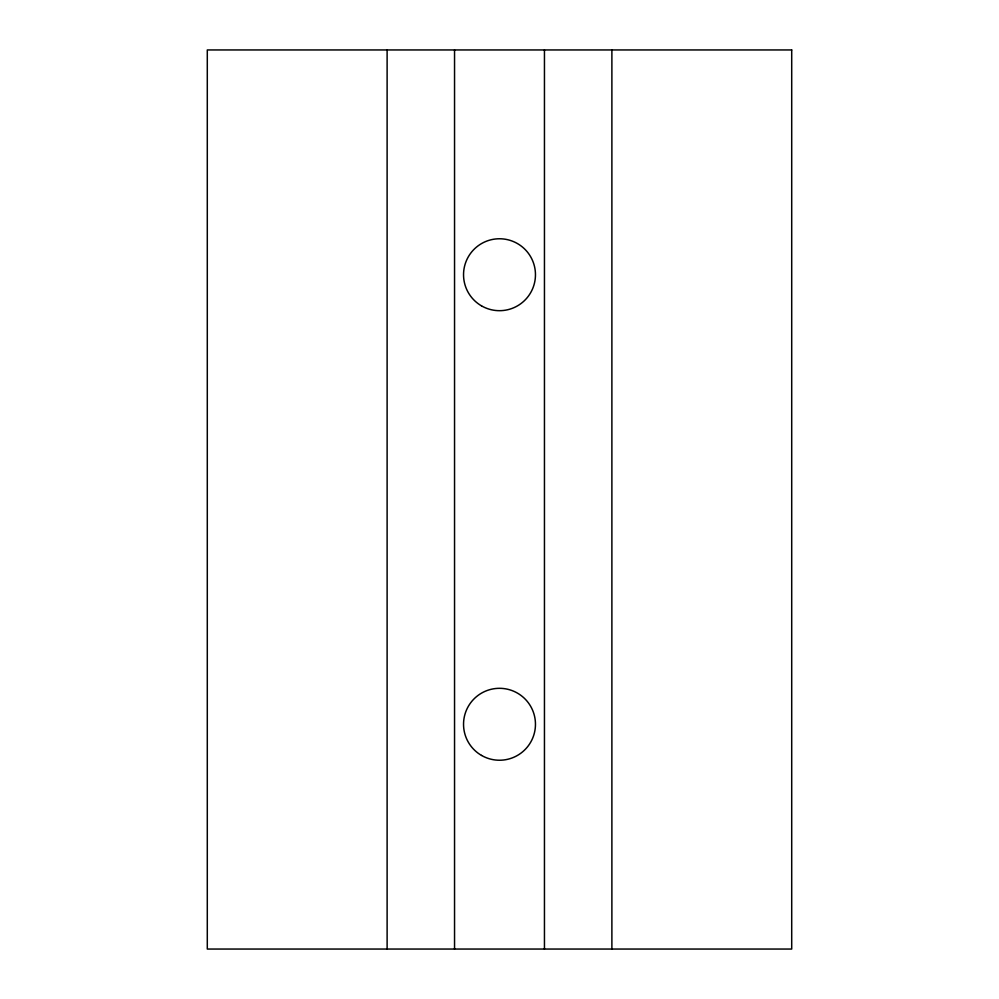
<?xml version="1.0" encoding="UTF-8"?>
<svg xmlns="http://www.w3.org/2000/svg" width="999" height="999" viewBox="0 0 999 999"><rect width="100%" height="100%" fill="white"/><g stroke="black" fill="none" stroke-linecap="round" stroke-linejoin="round"><path stroke-width="1.5" d="M611.888 49.95L611.888 949.05M544.455 49.95L544.455 949.05M454.545 49.95L454.545 949.05M387.113 49.95L387.113 949.05M791.707 49.95L207.293 49.95L207.293 949.05L791.707 949.05L791.707 49.95M481.518 755.419A35.964 35.964 0 0 0 535.464 724.275A35.964 35.964 0 0 0 481.518 693.131A35.964 35.964 0 0 0 481.518 755.419M481.518 305.869A35.964 35.964 0 0 0 535.464 274.725A35.964 35.964 0 0 0 481.518 243.581A35.964 35.964 0 0 0 481.518 305.869"/></g></svg>
